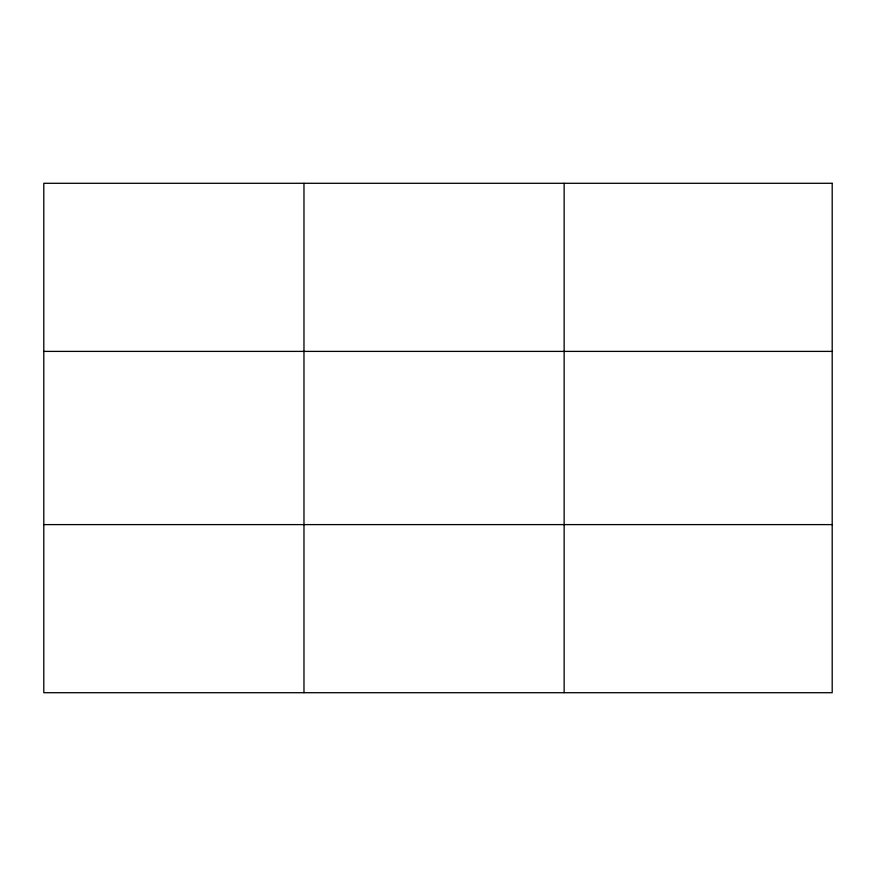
<?xml version="1.0" encoding="UTF-8"?>
<svg xmlns="http://www.w3.org/2000/svg" width="876" height="876" viewBox="0 0 876 876"><rect width="100%" height="100%" fill="white"/><g stroke="black" fill="none" stroke-linecap="round" stroke-linejoin="round"><path stroke-width="1.31" d="M303.972 183.292L303.972 692.708M564.144 183.292L564.144 692.708M43.8 351.396L832.2 351.396M43.8 524.604L832.2 524.604M832.2 183.292L832.2 692.708L43.8 692.708L43.8 183.292L832.2 183.292"/></g></svg>
